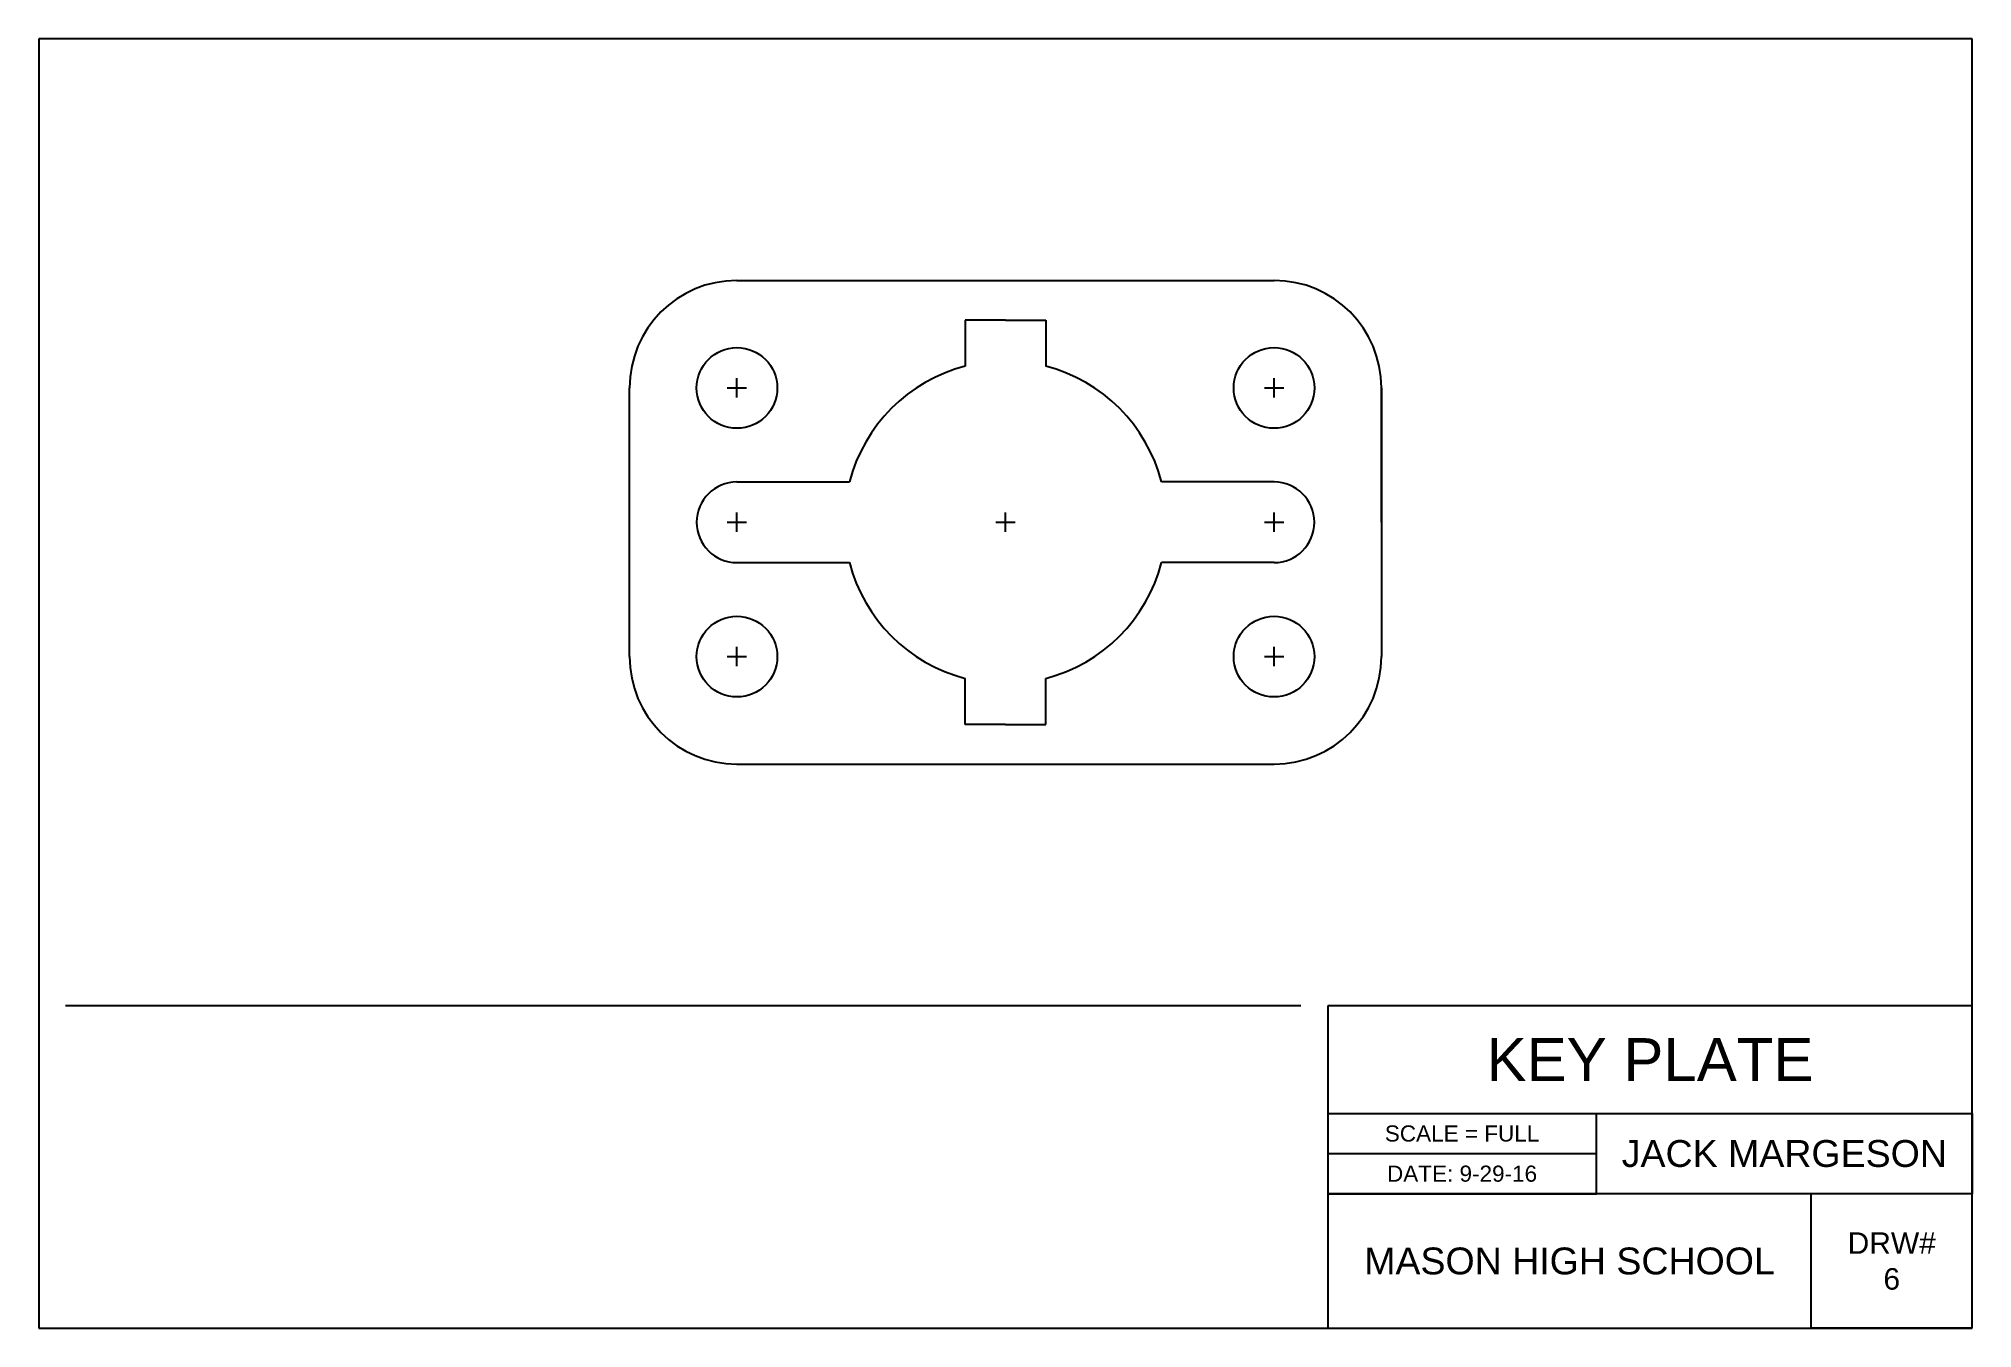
# Model space of a CAD drawing. Header units: inches. Extents: x 0 to 18, y 0 to 12.
import ezdxf

# ---------------------------------------------------------------- set-up
doc = ezdxf.new("R2010")
doc.units = ezdxf.units.IN
doc.header["$MEASUREMENT"] = 0
doc.styles.get("Standard").update_dxf_attribs({"font": 'arial.ttf'})

msp = doc.modelspace()

# ---------------------------------------------------------------- linework, layer by layer
for p, q in [((18, 12), (0, 12)), ((0, 12), (0, 0)), ((18, 0), (18, 12)), ((6.5, 9.75), (11.5, 9.75)), ((9, 9.38), (8.625, 9.38)), ((8.625, 9.38), (8.625, 8.952)), ((9, 9.38), (9.375, 9.38)), ((9.375, 9.38), (9.375, 8.952)), ((5.5, 6.25), (5.5, 8.75)), ((12.5, 7.5), (12.5, 8.75)), ((12.5, 7.5), (12.5, 8.75)), ((12.5, 8.75), (12.5, 6.25)), ((6.5, 7.875), (7.548, 7.875)), ((11.5, 7.875), (10.452, 7.875)), ((12.5, 7.5), (12.5, 6.25)), ((6.5, 7.125), (7.548, 7.125)), ((11.5, 7.125), (10.452, 7.125)), ((8.625, 5.62), (8.625, 6.048)), ((9.375, 5.62), (9.375, 6.048)), ((9, 5.62), (8.625, 5.62)), ((9, 5.62), (9.375, 5.62)), ((6.5, 5.25), (11.5, 5.25)), ((11.75, 3), (0.25, 3)), ((18, 3), (12, 3)), ((12, 3), (12, 0)), ((12, 3), (12, 2)), ((18, 0), (18, 3)), ((12, 2), (18, 2)), ((14.5, 1.25), (14.5, 2)), ((18, 2), (18, 1.25)), ((14.5, 1.625), (12, 1.625)), ((18, 1.25), (12, 1.25)), ((12, 1.25), (14.5, 1.25)), ((16.5, 0), (16.5, 1.25)), ((0, 0), (18, 0)), ((18, 0), (16.5, 0))]:
    msp.add_line(p, q)
at = {"color": 3}
for p, q in [((6.5, 8.66), (6.5, 8.84)), ((11.5, 8.66), (11.5, 8.84)), ((11.5, 8.66), (11.5, 8.84)), ((6.41, 8.75), (6.59, 8.75)), ((11.41, 8.75), (11.59, 8.75)), ((11.41, 8.75), (11.59, 8.75)), ((6.5, 7.41), (6.5, 7.59)), ((9, 7.41), (9, 7.59)), ((11.5, 7.41), (11.5, 7.59)), ((6.41, 7.5), (6.59, 7.5)), ((8.91, 7.5), (9.09, 7.5)), ((11.41, 7.5), (11.59, 7.5)), ((6.5, 6.16), (6.5, 6.34)), ((11.5, 6.16), (11.5, 6.34)), ((6.41, 6.25), (6.59, 6.25)), ((11.41, 6.25), (11.59, 6.25))]:
    msp.add_line(p, q, dxfattribs=at)
for centre in [(6.5, 8.75), (11.5, 8.75), (6.5, 6.25), (11.5, 6.25)]:
    msp.add_circle(centre, 0.375)
for centre, radius, start, end in [((6.5, 8.75), 1, 90, 180), ((11.5, 8.75), 1, 0, 90), ((9, 7.5), 1.5, 104.4775, 165.5225), ((9, 7.5), 1.5, 14.4775, 75.5225), ((6.5, 7.5), 0.375, 90, 270), ((11.5, 7.5), 0.375, 270, 90), ((9, 7.5), 1.5, 194.4775, 255.5225), ((9, 7.5), 1.5, 284.4775, 345.5225), ((6.5, 6.25), 1, 180, 270), ((11.5, 6.25), 1, 270, 0)]:
    msp.add_arc(centre, radius, start, end)

# ---------------------------------------------------------------- texts
at = {"attachment_point": 5}
for s, width, insert, char_height in [('KEY PLATE', 6, (15, 2.5), 0.4), ('SCALE = FULL', 2.5, (13.25, 1.812), 0.15), ('JACK MARGESON', 3.5, (16.25, 1.625), 0.25), ('DATE: 9-29-16', 2.5, (13.25, 1.438), 0.15), ('MASON HIGH SCHOOL', 4.5, (14.25, 0.625), 0.25), ('DRW#\\P6', 1.5, (17.25, 0.625), 0.2)]:
    msp.add_mtext_dynamic_manual_height_columns(s, width=width, gutter_width=1, heights=[0], dxfattribs=dict(at, insert=insert, char_height=char_height))

doc.saveas('drawing.dxf')
